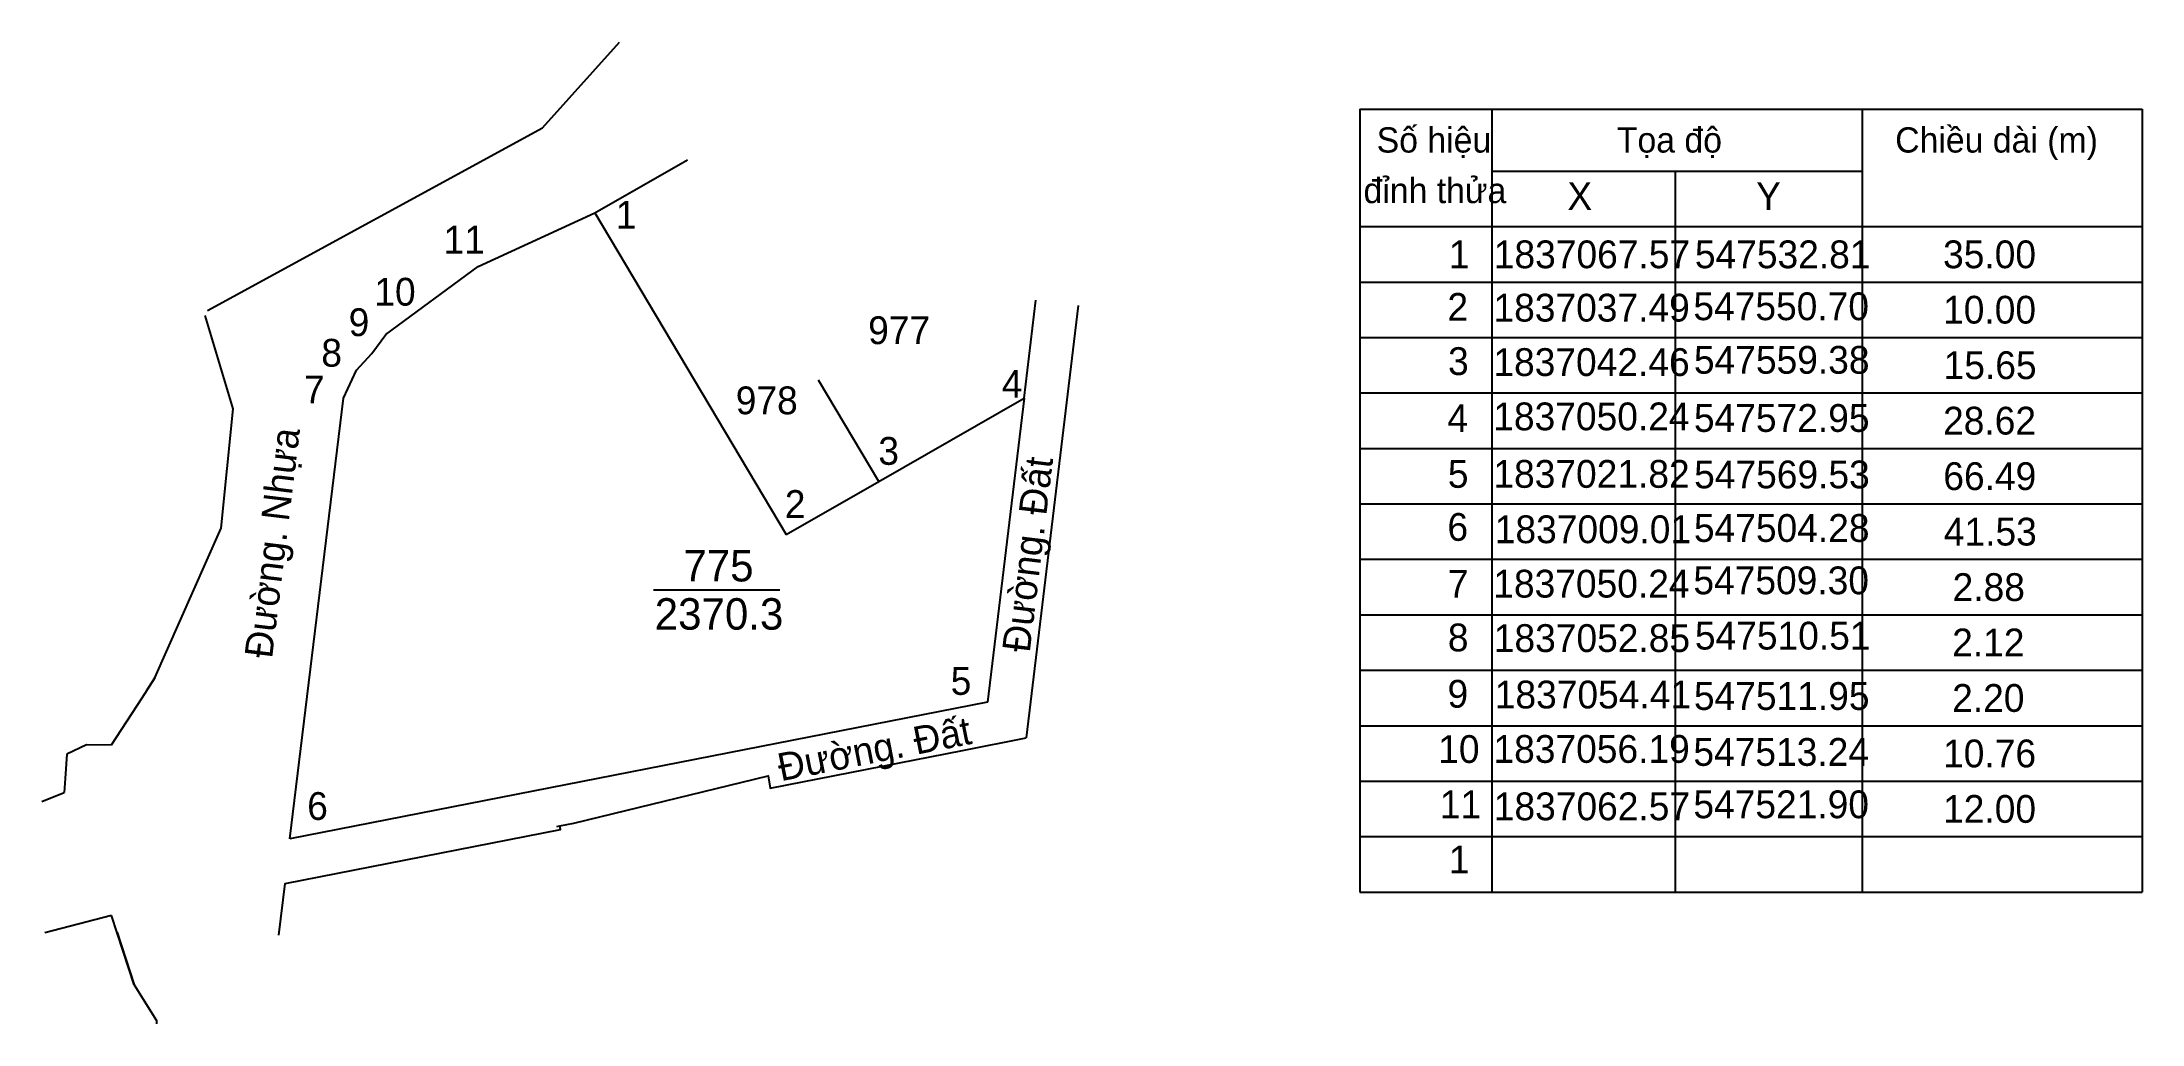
# Model space of a CAD drawing. Extents: x 546660 to 547658, y 1836923 to 1837174.
# Drawn here: x 546659.8 to 546856.3, y 1837012.9 to 1837104.8 of the extents above.
import ezdxf

# ---------------------------------------------------------------- set-up
doc = ezdxf.new("R2010")
doc.units = 0
doc.layers.add('Level 7', color=7, linetype='Continuous')

msp = doc.modelspace()

# ---------------------------------------------------------------- linework, layer by layer
at = {"layer": 'Level 7'}
for p, q in [((546706.66, 1837096.74), (546713.87, 1837104.76)), ((546783.12, 1837098.48), (546783.12, 1837025.24)), ((546783.12, 1837098.48), (546830.15, 1837098.48)), ((546795.46, 1837098.48), (546795.46, 1837025.24)), ((546830.15, 1837025.24), (546830.15, 1837098.48)), ((546830.15, 1837098.48), (546856.3, 1837098.48)), ((546856.3, 1837098.48), (546856.3, 1837025.24)), ((546675.32, 1837079.64), (546706.67, 1837096.74)), ((546711.56, 1837088.77), (546720.24, 1837093.74)), ((546795.46, 1837092.69), (546830.15, 1837092.69)), ((546812.64, 1837092.69), (546812.64, 1837025.24)), ((546700.66, 1837083.77), (546711.56, 1837088.77)), ((546711.56, 1837088.77), (546729.46, 1837058.69)), ((546783.12, 1837087.5), (546856.3, 1837087.5)), ((546692, 1837077.39), (546700.66, 1837083.77)), ((546692, 1837077.39), (546700.66, 1837083.77)), ((546783.12, 1837082.31), (546856.3, 1837082.31)), ((546751.71, 1837071.44), (546752.81, 1837080.6)), ((546756.78, 1837080.12), (546751.9, 1837039.66)), ((546690.71, 1837075.61), (546692, 1837077.39)), ((546690.71, 1837075.61), (546692, 1837077.39)), ((546783.12, 1837077.12), (546856.3, 1837077.12)), ((546688.06, 1837071.44), (546689.27, 1837074.05)), ((546688.06, 1837071.44), (546689.27, 1837074.05)), ((546689.27, 1837074.05), (546690.71, 1837075.61)), ((546689.27, 1837074.05), (546690.71, 1837075.61)), ((546738.13, 1837063.66), (546732.49, 1837073.14)), ((546783.12, 1837071.93), (546856.3, 1837071.93)), ((546683.03, 1837030.21), (546688.06, 1837071.44)), ((546683.03, 1837030.21), (546688.06, 1837071.44)), ((546738.13, 1837063.66), (546751.71, 1837071.44)), ((546751.71, 1837071.44), (546748.28, 1837043.02)), ((546783.12, 1837066.74), (546856.3, 1837066.74)), ((546729.46, 1837058.69), (546738.13, 1837063.66)), ((546783.12, 1837061.56), (546856.3, 1837061.56)), ((546783.12, 1837056.37), (546856.3, 1837056.37)), ((546717.05, 1837053.52), (546728.86, 1837053.52)), ((546783.12, 1837051.18), (546856.3, 1837051.18)), ((546670.4, 1837045.29), (546669.17, 1837043.39)), ((546783.12, 1837045.99), (546856.3, 1837045.99)), ((546669.17, 1837043.39), (546666.32, 1837038.99)), ((546748.28, 1837043.02), (546683.03, 1837030.21)), ((546748.28, 1837043.02), (546683.03, 1837030.21)), ((546783.12, 1837040.8), (546856.3, 1837040.8)), ((546664.01, 1837039.02), (546662.16, 1837038.14)), ((546666.32, 1837038.99), (546664.01, 1837039.02)), ((546662.16, 1837038.14), (546662.01, 1837035.86)), ((546662.01, 1837035.86), (546661.92, 1837034.55)), ((546783.12, 1837035.62), (546856.3, 1837035.62)), ((546659.84, 1837033.72), (546661.92, 1837034.55)), ((546783.12, 1837030.43), (546856.3, 1837030.43)), ((546783.12, 1837025.24), (546856.3, 1837025.24)), ((546666.34, 1837023.06), (546660.1, 1837021.44)), ((546668.46, 1837016.57), (546666.34, 1837023.06))]:
    msp.add_line(p, q, dxfattribs=at)
for points in [[(546669.61, 1837044.08), (546670.4, 1837045.29), (546675.15, 1837055.98), (546676.61, 1837059.28), (546677.72, 1837070.44), (546675.1, 1837079.17)], [(546727.78, 1837036.13), (546727.95, 1837034.95), (546745.95, 1837038.49), (546751.9, 1837039.66)], [(546708.01, 1837031.38), (546708.28, 1837031.43), (546709.6, 1837031.69), (546727.78, 1837036.13), (546727.85, 1837036.14)], [(546682, 1837021.2), (546682.58, 1837026.05), (546708.35, 1837031.11), (546708.28, 1837031.43)], [(546666.86, 1837021.47), (546668.46, 1837016.57), (546670.55, 1837013.24), (546670.56, 1837012.9)]]:
    msp.add_lwpolyline(points, dxfattribs=at)

# ---------------------------------------------------------------- texts
for s, height, p in [('Số hiệu', 2.363, (546784.7, 1837094.42)), ('Tọa độ ', 2.363, (546807.17, 1837094.42)), ('Chiều dài (m)', 2.3626, (546833.21, 1837094.42)), ('đỉnh thửa', 2.363, (546783.47, 1837089.69)), ('X', 2.6, (546802.54, 1837089.05)), ('Y', 2.6, (546820.2, 1837089.05)), ('1', 2.6, (546713.51, 1837087.3)), ('11', 2.6, (546697.41, 1837084.97)), ('1', 2.6, (546791.46, 1837083.6)), ('1837067.57', 2.599, (546795.66, 1837083.6)), ('547532.81', 2.599, (546814.47, 1837083.6)), ('35.00', 2.599, (546837.69, 1837083.6)), ('10', 2.6, (546690.93, 1837080.1)), ('9', 2.6, (546688.53, 1837077.25)), ('2', 2.6, (546791.32, 1837078.68)), ('1837037.49', 2.599, (546795.63, 1837078.61)), ('547550.70', 2.599, (546814.33, 1837078.74)), ('10.00', 2.599, (546837.69, 1837078.42)), ('977', 2.6, (546737.13, 1837076.5)), ('8', 2.6, (546685.97, 1837074.39)), ('3', 2.6, (546791.38, 1837073.61)), ('1837042.46', 2.599, (546795.62, 1837073.52)), ('547559.38', 2.599, (546814.38, 1837073.73)), ('15.65', 2.599, (546837.74, 1837073.23)), ('4', 2.6, (546749.62, 1837071.48)), ('7', 2.6, (546684.35, 1837070.95)), ('978', 2.6, (546724.74, 1837069.94)), ('4', 2.6, (546791.31, 1837068.28)), ('1837050.24', 2.599, (546795.61, 1837068.44)), ('547572.95', 2.599, (546814.38, 1837068.29)), ('28.62', 2.599, (546837.69, 1837068.04)), ('3', 2.6, (546738.08, 1837065.21)), ('5', 2.6, (546791.36, 1837063.06)), ('1837021.82', 2.599, (546795.62, 1837063.06)), ('547569.53', 2.599, (546814.4, 1837063.01)), ('66.49', 2.599, (546837.71, 1837062.85)), ('2', 2.6, (546729.33, 1837060.24)), ('6', 2.6, (546791.32, 1837058.1)), ('1837009.01', 2.599, (546795.75, 1837057.88)), ('547504.28', 2.599, (546814.38, 1837058)), ('41.53', 2.599, (546837.76, 1837057.66)), ('775', 2.943, (546719.84, 1837054.3)), ('7', 2.6, (546791.36, 1837052.77)), ('1837050.24', 2.599, (546795.61, 1837052.79)), ('547509.30', 2.599, (546814.33, 1837053.1)), ('2.88', 2.599, (546838.58, 1837052.47)), ('2370.3', 2.943, (546717.16, 1837049.79)), ('8', 2.6, (546791.36, 1837047.76)), ('1837052.85', 2.599, (546795.66, 1837047.7)), ('547510.51', 2.599, (546814.47, 1837047.93)), ('2.12', 2.599, (546838.54, 1837047.29)), ('5', 2.6, (546744.85, 1837043.69)), ('9', 2.6, (546791.33, 1837042.49)), ('1837054.41', 2.599, (546795.75, 1837042.42)), ('547511.95', 2.599, (546814.38, 1837042.28)), ('2.20', 2.599, (546838.54, 1837042.1)), ('10', 2.599, (546790.46, 1837037.32)), ('1837056.19', 2.599, (546795.63, 1837037.33)), ('547513.24', 2.599, (546814.33, 1837037.05)), ('10.76', 2.599, (546837.69, 1837036.91)), ('6', 2.6, (546684.65, 1837031.99)), ('11', 2.599, (546790.61, 1837032.15)), ('1837062.57', 2.599, (546795.66, 1837031.96)), ('547521.90', 2.599, (546814.33, 1837032.15)), ('12.00', 2.599, (546837.69, 1837031.72)), ('1', 2.6, (546791.46, 1837026.98))]:
    msp.add_text(s, height=height, dxfattribs=at).set_placement(p)
for s, rotation, p in [('Đường. Nhựa', 83.0537, (546681.36, 1837047.03)), ('Ðường. Đất', 83.1231, (546752.24, 1837047.58)), ('Ðường. Đất', 11.1073, (546728.96, 1837035.6))]:
    msp.add_text(s, height=2.6, rotation=rotation, dxfattribs=at).set_placement(p)

doc.saveas('drawing.dxf')
